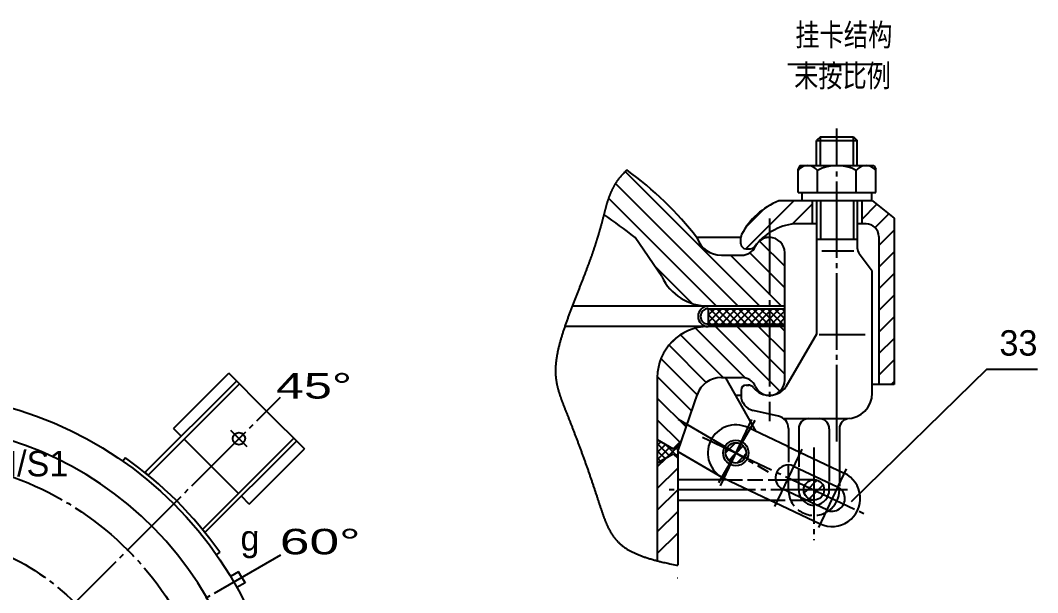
# Model space of a CAD drawing. Extents: x -530 to 587, y -220 to 621.
# Drawn here: x 163.4 to 363, y -4.1 to 108.2 of the extents above; entities that cross this region are included whole.
import ezdxf

# ---------------------------------------------------------------- set-up
doc = ezdxf.new("R2010")
doc.units = 0
doc.linetypes.add('DASHDOT', pattern=[18, 15, -1, 1, -1])
doc.linetypes.add('DASHED', pattern=[4, 3, -1])
doc.layers.get('0').update_dxf_attribs({"linetype": 'CONTINUOUS'})
for name, color, linetype in [('1', 7, 'CONTINUOUS'), ('2', 94, 'DASHDOT'), ('3', 2, 'DASHED'), ('5', 214, 'CONTINUOUS')]:
    doc.layers.add(name, color=color, linetype=linetype)
doc.styles.add('STYLE1', font='cadt_en.shx', dxfattribs={"width": 0.799282, "bigfont": 'cadt_hz.shx'})
doc.styles.add('STYLE18', font='cadt_en.shx', dxfattribs={"width": 1.565508, "bigfont": 'cadt_hz.shx'})
doc.styles.add('STYLE38', font='cadt_en.shx', dxfattribs={"width": 1.474113, "bigfont": 'cadt_hz.shx'})

# ---------------------------------------------------------------- blocks, each defined once
blk = doc.blocks.new('*U217')
for p, q in [((281.45, 77.91), (281.38, 77.84)), ((281.51, 77.98), (281.45, 77.91)), ((281.58, 78.05), (281.51, 77.98)), ((281.66, 78.13), (281.58, 78.05)), ((281.73, 78.2), (281.66, 78.13)), ((281.81, 78.28), (281.73, 78.2)), ((281.9, 78.36), (281.81, 78.28)), ((281.98, 78.44), (281.9, 78.36)), ((282.07, 78.52), (281.98, 78.44)), ((282.15, 78.6), (282.07, 78.52)), ((282.23, 78.67), (282.15, 78.6)), ((282.3, 78.74), (282.23, 78.67)), ((282.37, 78.8), (282.3, 78.74)), ((282.43, 78.85), (282.37, 78.8, 1)), ((279.96, 75.89), (279.91, 75.81)), ((280, 75.97), (279.96, 75.89)), ((280.05, 76.04), (280, 75.97)), ((280.09, 76.12), (280.05, 76.04)), ((280.14, 76.2), (280.09, 76.12)), ((280.19, 76.27), (280.14, 76.2)), ((280.24, 76.35), (280.19, 76.27)), ((280.29, 76.42), (280.24, 76.35)), ((280.34, 76.5), (280.29, 76.42)), ((280.39, 76.58), (280.34, 76.5)), ((280.44, 76.65), (280.39, 76.58)), ((280.49, 76.73), (280.44, 76.65)), ((280.54, 76.8), (280.49, 76.73)), ((280.6, 76.87), (280.54, 76.8)), ((280.65, 76.95), (280.6, 76.87)), ((280.71, 77.02), (280.65, 76.95)), ((280.76, 77.1), (280.71, 77.02)), ((280.82, 77.17), (280.76, 77.1)), ((280.88, 77.25), (280.82, 77.17)), ((280.94, 77.32), (280.88, 77.25)), ((281, 77.4), (280.94, 77.32)), ((281.07, 77.47), (281, 77.4)), ((281.13, 77.55), (281.07, 77.47)), ((281.19, 77.62), (281.13, 77.55)), ((281.25, 77.69), (281.19, 77.62)), ((281.32, 77.77), (281.25, 77.69)), ((281.38, 77.84), (281.32, 77.77)), ((279, 73.88), (278.97, 73.8)), ((279.04, 73.97), (279, 73.88)), ((279.07, 74.05), (279.04, 73.97)), ((279.1, 74.13), (279.07, 74.05)), ((279.14, 74.21), (279.1, 74.13)), ((279.17, 74.29), (279.14, 74.21)), ((279.2, 74.38), (279.17, 74.29)), ((279.24, 74.46), (279.2, 74.38)), ((279.28, 74.54), (279.24, 74.46)), ((279.31, 74.62), (279.28, 74.54)), ((279.35, 74.7), (279.31, 74.62)), ((279.38, 74.78), (279.35, 74.7)), ((279.42, 74.86), (279.38, 74.78)), ((279.46, 74.94), (279.42, 74.86)), ((279.5, 75.02), (279.46, 74.94)), ((279.54, 75.1), (279.5, 75.02)), ((279.58, 75.18), (279.54, 75.1)), ((279.62, 75.26), (279.58, 75.18)), ((279.66, 75.34), (279.62, 75.26)), ((279.7, 75.42), (279.66, 75.34)), ((279.74, 75.5), (279.7, 75.42)), ((279.78, 75.58), (279.74, 75.5)), ((279.82, 75.65), (279.78, 75.58)), ((279.87, 75.73), (279.82, 75.65)), ((279.91, 75.81), (279.87, 75.73)), ((278.36, 71.94), (278.34, 71.85)), ((278.38, 72.02), (278.36, 71.94)), ((278.41, 72.11), (278.38, 72.02)), ((278.43, 72.2), (278.41, 72.11)), ((278.46, 72.28), (278.43, 72.2)), ((278.49, 72.37), (278.46, 72.28)), ((278.51, 72.45), (278.49, 72.37)), ((278.54, 72.54), (278.51, 72.45)), ((278.56, 72.62), (278.54, 72.54)), ((278.59, 72.71), (278.56, 72.62)), ((278.62, 72.79), (278.59, 72.71)), ((278.65, 72.88), (278.62, 72.79)), ((278.67, 72.96), (278.65, 72.88)), ((278.7, 73.05), (278.67, 72.96)), ((278.73, 73.13), (278.7, 73.05)), ((278.76, 73.21), (278.73, 73.13)), ((278.79, 73.3), (278.76, 73.21)), ((278.82, 73.38), (278.79, 73.3)), ((278.85, 73.47), (278.82, 73.38)), ((278.88, 73.55), (278.85, 73.47)), ((278.91, 73.63), (278.88, 73.55)), ((278.94, 73.72), (278.91, 73.63)), ((278.97, 73.8), (278.94, 73.72)), ((277.82, 69.92), (277.8, 69.84)), ((277.85, 70.01), (277.82, 69.92)), ((277.87, 70.1), (277.85, 70.01)), ((277.89, 70.19), (277.87, 70.1)), ((277.92, 70.28), (277.89, 70.19)), ((277.94, 70.37), (277.92, 70.28)), ((277.96, 70.46), (277.94, 70.37)), ((277.98, 70.54), (277.96, 70.46)), ((278.01, 70.63), (277.98, 70.54)), ((278.03, 70.72), (278.01, 70.63)), ((278.05, 70.81), (278.03, 70.72)), ((278.08, 70.9), (278.05, 70.81)), ((278.1, 70.98), (278.08, 70.9)), ((278.12, 71.07), (278.1, 70.98)), ((278.15, 71.16), (278.12, 71.07)), ((278.17, 71.25), (278.15, 71.16)), ((278.19, 71.33), (278.17, 71.25)), ((278.22, 71.42), (278.19, 71.33)), ((278.24, 71.51), (278.22, 71.42)), ((278.26, 71.59), (278.24, 71.51)), ((278.29, 71.68), (278.26, 71.59)), ((278.31, 71.77), (278.29, 71.68)), ((278.34, 71.85), (278.31, 71.77)), ((277.29, 67.92), (277.27, 67.83)), ((277.32, 68.02), (277.29, 67.92)), ((277.35, 68.11), (277.32, 68.02)), ((277.37, 68.2), (277.35, 68.11)), ((277.4, 68.29), (277.37, 68.2)), ((277.42, 68.39), (277.4, 68.29)), ((277.45, 68.48), (277.42, 68.39)), ((277.47, 68.57), (277.45, 68.48)), ((277.49, 68.66), (277.47, 68.57)), ((277.52, 68.75), (277.49, 68.66)), ((277.54, 68.84), (277.52, 68.75)), ((277.57, 68.93), (277.54, 68.84)), ((277.59, 69.03), (277.57, 68.93)), ((277.62, 69.12), (277.59, 69.03)), ((277.64, 69.21), (277.62, 69.12)), ((277.66, 69.3), (277.64, 69.21)), ((277.69, 69.39), (277.66, 69.3)), ((277.71, 69.48), (277.69, 69.39)), ((277.73, 69.57), (277.71, 69.48)), ((277.76, 69.66), (277.73, 69.57)), ((277.78, 69.75), (277.76, 69.66)), ((277.8, 69.84), (277.78, 69.75)), ((276.71, 65.89), (276.68, 65.79)), ((276.74, 65.99), (276.71, 65.89)), ((276.77, 66.09), (276.74, 65.99)), ((276.8, 66.19), (276.77, 66.09)), ((276.83, 66.29), (276.8, 66.19)), ((276.86, 66.39), (276.83, 66.29)), ((276.89, 66.49), (276.86, 66.39)), ((276.91, 66.59), (276.89, 66.49)), ((276.94, 66.69), (276.91, 66.59)), ((276.97, 66.78), (276.94, 66.69)), ((277, 66.88), (276.97, 66.78)), ((277.03, 66.98), (277, 66.88)), ((277.05, 67.07), (277.03, 66.98)), ((277.08, 67.17), (277.05, 67.07)), ((277.11, 67.26), (277.08, 67.17)), ((277.14, 67.36), (277.11, 67.26)), ((277.16, 67.45), (277.14, 67.36)), ((277.19, 67.55), (277.16, 67.45)), ((277.22, 67.64), (277.19, 67.55)), ((277.24, 67.74), (277.22, 67.64)), ((277.27, 67.83), (277.24, 67.74)), ((276.08, 63.89), (276.04, 63.78)), ((276.12, 64), (276.08, 63.89)), ((276.15, 64.11), (276.12, 64)), ((276.19, 64.22), (276.15, 64.11)), ((276.22, 64.33), (276.19, 64.22)), ((276.26, 64.44), (276.22, 64.33)), ((276.29, 64.55), (276.26, 64.44)), ((276.32, 64.65), (276.29, 64.55)), ((276.36, 64.76), (276.32, 64.65)), ((276.39, 64.87), (276.36, 64.76)), ((276.42, 64.97), (276.39, 64.87)), ((276.46, 65.07), (276.42, 64.97)), ((276.49, 65.18), (276.46, 65.07)), ((276.52, 65.28), (276.49, 65.18)), ((276.55, 65.39), (276.52, 65.28)), ((276.58, 65.49), (276.55, 65.39)), ((276.62, 65.59), (276.58, 65.49)), ((276.65, 65.69), (276.62, 65.59)), ((276.68, 65.79), (276.65, 65.69)), ((275.41, 61.92), (275.36, 61.79)), ((275.45, 62.04), (275.41, 61.92)), ((275.49, 62.16), (275.45, 62.04)), ((275.53, 62.28), (275.49, 62.16)), ((275.58, 62.4), (275.53, 62.28)), ((275.62, 62.52), (275.58, 62.4)), ((275.66, 62.64), (275.62, 62.52)), ((275.7, 62.76), (275.66, 62.64)), ((275.74, 62.87), (275.7, 62.76)), ((275.78, 62.99), (275.74, 62.87)), ((275.82, 63.1), (275.78, 62.99)), ((275.86, 63.22), (275.82, 63.1)), ((275.89, 63.33), (275.86, 63.22)), ((275.93, 63.45), (275.89, 63.33)), ((275.97, 63.56), (275.93, 63.45)), ((276.01, 63.67), (275.97, 63.56)), ((276.04, 63.78), (276.01, 63.67)), ((274.7, 59.98), (274.65, 59.85)), ((274.75, 60.12), (274.7, 59.98)), ((274.8, 60.25), (274.75, 60.12)), ((274.85, 60.38), (274.8, 60.25)), ((274.9, 60.52), (274.85, 60.38)), ((274.95, 60.65), (274.9, 60.52)), ((275, 60.78), (274.95, 60.65)), ((275.05, 60.91), (275, 60.78)), ((275.09, 61.04), (275.05, 60.91)), ((275.14, 61.16), (275.09, 61.04)), ((275.18, 61.29), (275.14, 61.16)), ((275.23, 61.42), (275.18, 61.29)), ((275.27, 61.54), (275.23, 61.42)), ((275.32, 61.67), (275.27, 61.54)), ((275.36, 61.79), (275.32, 61.67)), ((273.96, 58.01), (273.9, 57.87)), ((274.01, 58.16), (273.96, 58.01)), ((274.07, 58.3), (274.01, 58.16)), ((274.12, 58.45), (274.07, 58.3)), ((274.18, 58.59), (274.12, 58.45)), ((274.23, 58.73), (274.18, 58.59)), ((274.29, 58.88), (274.23, 58.73)), ((274.34, 59.02), (274.29, 58.88)), ((274.39, 59.16), (274.34, 59.02)), ((274.45, 59.3), (274.39, 59.16)), ((274.5, 59.44), (274.45, 59.3)), ((274.55, 59.57), (274.5, 59.44)), ((274.6, 59.71), (274.55, 59.57)), ((274.65, 59.85), (274.6, 59.71)), ((273.19, 56.04), (273.13, 55.88)), ((273.25, 56.2), (273.19, 56.04)), ((273.31, 56.35), (273.25, 56.2)), ((273.37, 56.51), (273.31, 56.35)), ((273.43, 56.66), (273.37, 56.51)), ((273.49, 56.82), (273.43, 56.66)), ((273.55, 56.97), (273.49, 56.82)), ((273.61, 57.12), (273.55, 56.97)), ((273.67, 57.27), (273.61, 57.12)), ((273.73, 57.42), (273.67, 57.27)), ((273.79, 57.57), (273.73, 57.42)), ((273.84, 57.72), (273.79, 57.57)), ((273.9, 57.87), (273.84, 57.72)), ((272.37, 53.95), (272.31, 53.79)), ((272.43, 54.11), (272.37, 53.95)), ((272.5, 54.28), (272.43, 54.11)), ((272.56, 54.44), (272.5, 54.28)), ((272.63, 54.6), (272.56, 54.44)), ((272.69, 54.77), (272.63, 54.6)), ((272.75, 54.93), (272.69, 54.77)), ((272.82, 55.09), (272.75, 54.93)), ((272.88, 55.25), (272.82, 55.09)), ((272.94, 55.41), (272.88, 55.25)), ((273.01, 55.57), (272.94, 55.41)), ((273.07, 55.73), (273.01, 55.57)), ((273.13, 55.88), (273.07, 55.73)), ((271.6, 51.95), (271.53, 51.78)), ((271.66, 52.12), (271.6, 51.95)), ((271.72, 52.29), (271.66, 52.12)), ((271.79, 52.45), (271.72, 52.29)), ((271.85, 52.62), (271.79, 52.45)), ((271.92, 52.79), (271.85, 52.62)), ((271.98, 52.96), (271.92, 52.79)), ((272.05, 53.12), (271.98, 52.96)), ((272.11, 53.29), (272.05, 53.12)), ((272.18, 53.45), (272.11, 53.29)), ((272.24, 53.62), (272.18, 53.45)), ((272.31, 53.79), (272.24, 53.62)), ((270.84, 49.92), (270.78, 49.75)), ((270.9, 50.09), (270.84, 49.92)), ((270.96, 50.26), (270.9, 50.09)), ((271.02, 50.43), (270.96, 50.26)), ((271.09, 50.6), (271.02, 50.43)), ((271.15, 50.77), (271.09, 50.6)), ((271.21, 50.94), (271.15, 50.77)), ((271.28, 51.11), (271.21, 50.94)), ((271.34, 51.28), (271.28, 51.11)), ((271.4, 51.44), (271.34, 51.28)), ((271.47, 51.61), (271.4, 51.44)), ((271.53, 51.78), (271.47, 51.61)), ((270.19, 48.08), (270.13, 47.91)), ((270.24, 48.24), (270.19, 48.08)), ((270.3, 48.41), (270.24, 48.24)), ((270.36, 48.58), (270.3, 48.41)), ((270.42, 48.74), (270.36, 48.58)), ((270.48, 48.91), (270.42, 48.74)), ((270.54, 49.08), (270.48, 48.91)), ((270.6, 49.25), (270.54, 49.08)), ((270.66, 49.42), (270.6, 49.25)), ((270.72, 49.59), (270.66, 49.42)), ((270.78, 49.75), (270.72, 49.59)), ((269.51, 45.95), (269.46, 45.79)), ((269.56, 46.11), (269.51, 45.95)), ((269.61, 46.27), (269.56, 46.11)), ((269.66, 46.43), (269.61, 46.27)), ((269.71, 46.6), (269.66, 46.43)), ((269.76, 46.76), (269.71, 46.6)), ((269.81, 46.92), (269.76, 46.76)), ((269.86, 47.08), (269.81, 46.92)), ((269.91, 47.25), (269.86, 47.08)), ((269.97, 47.41), (269.91, 47.25)), ((270.02, 47.58), (269.97, 47.41)), ((270.08, 47.74), (270.02, 47.58)), ((270.13, 47.91), (270.08, 47.74)), ((268.97, 43.94), (268.93, 43.79)), ((269, 44.09), (268.97, 43.94)), ((269.04, 44.24), (269, 44.09)), ((269.08, 44.39), (269.04, 44.24)), ((269.12, 44.54), (269.08, 44.39)), ((269.16, 44.7), (269.12, 44.54)), ((269.2, 44.85), (269.16, 44.7)), ((269.24, 45.01), (269.2, 44.85)), ((269.28, 45.16), (269.24, 45.01)), ((269.33, 45.32), (269.28, 45.16)), ((269.37, 45.48), (269.33, 45.32)), ((269.42, 45.63), (269.37, 45.48)), ((269.46, 45.79), (269.42, 45.63)), ((268.58, 41.95), (268.56, 41.81)), ((268.6, 42.09), (268.58, 41.95)), ((268.62, 42.22), (268.6, 42.09)), ((268.65, 42.36), (268.62, 42.22)), ((268.67, 42.5), (268.65, 42.36)), ((268.69, 42.64), (268.67, 42.5)), ((268.72, 42.78), (268.69, 42.64)), ((268.75, 42.92), (268.72, 42.78)), ((268.78, 43.07), (268.75, 42.92)), ((268.81, 43.21), (268.78, 43.07)), ((268.84, 43.35), (268.81, 43.21)), ((268.87, 43.5), (268.84, 43.35)), ((268.9, 43.65), (268.87, 43.5)), ((268.93, 43.79), (268.9, 43.65)), ((268.4, 40.13), (268.39, 40)), ((268.39, 40), (268.39, 39.88)), ((268.41, 40.38), (268.4, 40.25)), ((268.4, 40.25), (268.4, 40.13)), ((268.42, 40.5), (268.41, 40.38)), ((268.43, 40.63), (268.42, 40.5)), ((268.44, 40.76), (268.43, 40.63)), ((268.45, 40.89), (268.44, 40.76)), ((268.46, 41.02), (268.45, 40.89)), ((268.48, 41.15), (268.46, 41.02)), ((268.49, 41.28), (268.48, 41.15)), ((268.51, 41.41), (268.49, 41.28)), ((268.52, 41.55), (268.51, 41.41)), ((268.54, 41.68), (268.52, 41.55)), ((268.56, 41.81), (268.54, 41.68)), ((268.39, 39.76), (268.38, 39.64)), ((268.38, 39.64), (268.38, 39.51)), ((268.38, 39.51), (268.38, 39.39)), ((268.38, 39.39), (268.38, 39.27)), ((268.38, 39.27), (268.39, 39.15)), ((268.39, 39.88), (268.39, 39.76)), ((268.39, 39.15), (268.39, 39.04)), ((268.39, 39.04), (268.39, 38.92)), ((268.39, 38.92), (268.4, 38.8)), ((268.4, 38.8), (268.41, 38.68)), ((268.41, 38.68), (268.41, 38.57)), ((268.41, 38.57), (268.42, 38.45)), ((268.42, 38.45), (268.43, 38.34)), ((268.43, 38.34), (268.44, 38.22)), ((268.44, 38.22), (268.45, 38.11)), ((268.45, 38.11), (268.46, 38)), ((268.46, 38), (268.48, 37.88)), ((268.48, 37.88), (268.49, 37.77)), ((268.49, 37.77), (268.51, 37.66)), ((268.51, 37.66), (268.52, 37.55)), ((268.52, 37.55), (268.54, 37.44)), ((268.54, 37.44), (268.56, 37.32)), ((268.56, 37.32), (268.57, 37.21)), ((268.57, 37.21), (268.59, 37.1)), ((268.59, 37.1), (268.61, 36.99)), ((268.61, 36.99), (268.64, 36.88)), ((268.64, 36.88), (268.66, 36.77)), ((268.66, 36.77), (268.68, 36.66)), ((268.68, 36.66), (268.7, 36.56)), ((268.7, 36.56), (268.73, 36.45)), ((268.73, 36.45), (268.75, 36.34)), ((268.75, 36.34), (268.78, 36.23)), ((268.78, 36.23), (268.81, 36.12)), ((268.81, 36.12), (268.83, 36.01)), ((268.83, 36.01), (268.86, 35.9)), ((268.86, 35.9), (268.89, 35.79)), ((268.89, 35.79), (268.92, 35.68)), ((268.92, 35.68), (268.95, 35.58)), ((268.95, 35.58), (268.98, 35.47)), ((268.98, 35.47), (269.01, 35.36)), ((269.01, 35.36), (269.05, 35.25)), ((269.05, 35.25), (269.08, 35.14)), ((269.08, 35.14), (269.11, 35.03)), ((269.11, 35.03), (269.15, 34.92)), ((269.15, 34.92), (269.18, 34.81)), ((269.18, 34.81), (269.22, 34.7)), ((269.22, 34.7), (269.26, 34.59)), ((269.26, 34.59), (269.29, 34.48)), ((269.29, 34.48), (269.33, 34.37)), ((269.33, 34.37), (269.37, 34.26)), ((269.37, 34.26), (269.41, 34.14)), ((269.41, 34.14), (269.45, 34.03)), ((269.45, 34.03), (269.49, 33.92)), ((269.49, 33.92), (269.53, 33.81)), ((269.53, 33.81), (269.57, 33.69)), ((269.57, 33.69), (269.61, 33.58)), ((269.61, 33.58), (269.65, 33.47)), ((269.65, 33.47), (269.7, 33.35)), ((269.7, 33.35), (269.74, 33.23)), ((269.74, 33.23), (269.78, 33.12)), ((269.78, 33.12), (269.83, 33)), ((269.83, 33), (269.87, 32.89)), ((269.87, 32.89), (269.92, 32.77)), ((269.92, 32.77), (269.96, 32.65)), ((269.96, 32.65), (270.01, 32.53)), ((270.01, 32.53), (270.06, 32.41)), ((270.06, 32.41), (270.1, 32.29)), ((270.1, 32.29), (270.15, 32.17)), ((270.15, 32.17), (270.2, 32.05)), ((270.2, 32.05), (270.25, 31.92)), ((270.25, 31.92), (270.3, 31.8)), ((270.3, 31.8), (270.35, 31.68)), ((270.35, 31.68), (270.4, 31.55)), ((270.4, 31.55), (270.45, 31.43)), ((270.45, 31.43), (270.5, 31.3)), ((270.5, 31.3), (270.55, 31.17)), ((270.55, 31.17), (270.6, 31.04)), ((270.6, 31.04), (270.65, 30.91)), ((270.65, 30.91), (270.7, 30.78)), ((270.7, 30.78), (270.75, 30.65)), ((270.75, 30.65), (270.81, 30.52)), ((270.81, 30.52), (270.86, 30.39)), ((270.86, 30.39), (270.91, 30.25)), ((270.91, 30.25), (270.97, 30.12)), ((270.97, 30.12), (271.02, 29.98)), ((271.02, 29.98), (271.07, 29.84)), ((271.07, 29.84), (271.13, 29.71)), ((271.13, 29.71), (271.18, 29.57)), ((271.18, 29.57), (271.24, 29.43)), ((271.24, 29.43), (271.29, 29.29)), ((271.29, 29.29), (271.35, 29.14)), ((271.35, 29.14), (271.4, 29)), ((271.4, 29), (271.46, 28.86)), ((271.46, 28.86), (271.52, 28.71)), ((271.52, 28.71), (271.57, 28.57)), ((271.57, 28.57), (271.63, 28.42)), ((271.63, 28.42), (271.69, 28.27)), ((271.69, 28.27), (271.74, 28.12)), ((271.74, 28.12), (271.8, 27.97)), ((271.8, 27.97), (271.86, 27.82)), ((271.86, 27.82), (271.91, 27.67)), ((271.91, 27.67), (271.97, 27.52)), ((271.97, 27.52), (272.03, 27.37)), ((272.03, 27.37), (272.09, 27.22)), ((272.09, 27.22), (272.15, 27.06)), ((272.15, 27.06), (272.21, 26.91)), ((272.21, 26.91), (272.26, 26.76)), ((272.26, 26.76), (272.32, 26.6)), ((272.32, 26.6), (272.38, 26.44)), ((272.38, 26.44), (272.44, 26.29)), ((272.44, 26.29), (272.5, 26.13)), ((272.5, 26.13), (272.56, 25.97)), ((272.56, 25.97), (272.62, 25.82)), ((272.62, 25.82), (272.68, 25.66)), ((272.68, 25.66), (272.74, 25.5)), ((272.74, 25.5), (272.8, 25.34)), ((272.8, 25.34), (272.86, 25.18)), ((272.86, 25.18), (272.92, 25.02)), ((272.92, 25.02), (272.98, 24.86)), ((272.98, 24.86), (273.04, 24.69)), ((273.04, 24.69), (273.1, 24.53)), ((273.1, 24.53), (273.16, 24.37)), ((273.16, 24.37), (273.22, 24.21)), ((273.22, 24.21), (273.28, 24.05)), ((273.28, 24.05), (273.34, 23.88)), ((273.34, 23.88), (273.4, 23.72)), ((273.4, 23.72), (273.46, 23.56)), ((273.46, 23.56), (273.52, 23.39)), ((273.52, 23.39), (273.58, 23.23)), ((273.58, 23.23), (273.64, 23.06)), ((273.64, 23.06), (273.7, 22.9)), ((273.7, 22.9), (273.76, 22.73)), ((273.76, 22.73), (273.82, 22.57)), ((273.82, 22.57), (273.88, 22.4)), ((273.88, 22.4), (273.94, 22.24)), ((273.94, 22.24), (274, 22.07)), ((274, 22.07), (274.06, 21.91)), ((274.06, 21.91), (274.12, 21.74)), ((274.12, 21.74), (274.18, 21.58)), ((274.18, 21.58), (274.24, 21.41)), ((274.24, 21.41), (274.3, 21.25)), ((274.3, 21.25), (274.36, 21.08)), ((274.36, 21.08), (274.41, 20.92)), ((274.41, 20.92), (274.47, 20.75)), ((274.47, 20.75), (274.53, 20.59)), ((274.53, 20.59), (274.59, 20.42)), ((274.59, 20.42), (274.65, 20.26)), ((274.65, 20.26), (274.71, 20.09)), ((274.71, 20.09), (274.77, 19.93)), ((274.77, 19.93), (274.82, 19.76)), ((274.82, 19.76), (274.88, 19.6)), ((274.88, 19.6), (274.94, 19.43)), ((274.94, 19.43), (274.99, 19.27)), ((274.99, 19.27), (275.05, 19.11)), ((275.05, 19.11), (275.11, 18.94)), ((275.11, 18.94), (275.16, 18.78)), ((275.16, 18.78), (275.22, 18.62)), ((275.22, 18.62), (275.27, 18.46)), ((275.27, 18.46), (275.33, 18.3)), ((275.33, 18.3), (275.38, 18.13)), ((275.38, 18.13), (275.44, 17.97)), ((275.44, 17.97), (275.49, 17.81)), ((275.49, 17.81), (275.55, 17.65)), ((275.55, 17.65), (275.6, 17.49)), ((275.6, 17.49), (275.65, 17.34)), ((275.65, 17.34), (275.71, 17.18)), ((275.71, 17.18), (275.76, 17.02)), ((275.76, 17.02), (275.81, 16.86)), ((275.81, 16.86), (275.86, 16.7)), ((275.86, 16.7), (275.92, 16.55)), ((275.92, 16.55), (275.97, 16.39)), ((275.97, 16.39), (276.02, 16.24)), ((276.02, 16.24), (276.07, 16.08)), ((276.07, 16.08), (276.12, 15.93)), ((276.12, 15.93), (276.17, 15.77)), ((276.17, 15.77), (276.22, 15.62)), ((276.22, 15.62), (276.27, 15.47)), ((276.27, 15.47), (276.32, 15.32)), ((276.32, 15.32), (276.37, 15.16)), ((276.37, 15.16), (276.42, 15.01)), ((276.42, 15.01), (276.47, 14.86)), ((276.47, 14.86), (276.52, 14.72)), ((276.52, 14.72), (276.57, 14.57)), ((276.57, 14.57), (276.62, 14.42)), ((276.62, 14.42), (276.66, 14.27)), ((276.66, 14.27), (276.71, 14.13)), ((276.71, 14.13), (276.76, 13.98)), ((276.76, 13.98), (276.81, 13.84)), ((276.81, 13.84), (276.85, 13.69)), ((276.85, 13.69), (276.9, 13.55)), ((276.9, 13.55), (276.95, 13.41)), ((276.95, 13.41), (276.99, 13.26)), ((276.99, 13.26), (277.04, 13.12)), ((277.04, 13.12), (277.09, 12.98)), ((277.09, 12.98), (277.13, 12.84)), ((277.13, 12.84), (277.18, 12.71)), ((277.18, 12.71), (277.22, 12.57)), ((277.22, 12.57), (277.27, 12.43)), ((277.27, 12.43), (277.32, 12.3)), ((277.32, 12.3), (277.36, 12.16)), ((277.36, 12.16), (277.41, 12.03)), ((277.41, 12.03), (277.45, 11.9)), ((277.45, 11.9), (277.5, 11.76)), ((277.5, 11.76), (277.54, 11.63)), ((277.54, 11.63), (277.59, 11.5)), ((277.59, 11.5), (277.63, 11.37)), ((277.63, 11.37), (277.68, 11.24)), ((277.68, 11.24), (277.72, 11.12)), ((277.72, 11.12), (277.77, 10.99)), ((277.77, 10.99), (277.81, 10.86)), ((277.81, 10.86), (277.86, 10.74)), ((277.86, 10.74), (277.9, 10.61)), ((277.9, 10.61), (277.95, 10.49)), ((277.95, 10.49), (278, 10.37)), ((278, 10.37), (278.04, 10.25)), ((278.04, 10.25), (278.09, 10.13)), ((278.09, 10.13), (278.14, 10.01)), ((278.14, 10.01), (278.19, 9.89)), ((278.19, 9.89), (278.23, 9.77)), ((278.23, 9.77), (278.28, 9.65)), ((278.28, 9.65), (278.33, 9.53)), ((278.33, 9.53), (278.38, 9.42)), ((278.38, 9.42), (278.43, 9.3)), ((278.43, 9.3), (278.48, 9.19)), ((278.48, 9.19), (278.53, 9.08)), ((278.53, 9.08), (278.59, 8.96)), ((278.59, 8.96), (278.64, 8.85)), ((278.64, 8.85), (278.69, 8.74)), ((278.69, 8.74), (278.75, 8.63)), ((278.75, 8.63), (278.8, 8.52)), ((278.8, 8.52), (278.86, 8.41)), ((278.86, 8.41), (278.91, 8.3)), ((278.91, 8.3), (278.97, 8.2)), ((278.97, 8.2), (279.03, 8.09)), ((279.03, 8.09), (279.09, 7.98)), ((279.09, 7.98), (279.14, 7.88)), ((279.14, 7.88), (279.21, 7.78)), ((279.21, 7.78), (279.27, 7.67)), ((279.27, 7.67), (279.33, 7.57)), ((279.33, 7.57), (279.39, 7.47)), ((279.39, 7.47), (279.46, 7.37)), ((279.46, 7.37), (279.52, 7.27)), ((279.52, 7.27), (279.59, 7.17)), ((279.59, 7.17), (279.66, 7.07)), ((279.66, 7.07), (279.73, 6.97)), ((279.73, 6.97), (279.8, 6.88)), ((279.8, 6.88), (279.87, 6.78)), ((279.87, 6.78), (279.94, 6.68)), ((279.94, 6.68), (280.02, 6.59)), ((280.02, 6.59), (280.09, 6.5)), ((280.09, 6.5), (280.17, 6.4)), ((280.17, 6.4), (280.25, 6.31)), ((280.25, 6.31), (280.33, 6.22)), ((280.33, 6.22), (280.41, 6.13)), ((280.41, 6.13), (280.49, 6.04)), ((280.49, 6.04), (280.58, 5.95)), ((280.58, 5.95), (280.66, 5.86)), ((280.66, 5.86), (280.75, 5.77)), ((280.75, 5.77), (280.84, 5.69)), ((280.84, 5.69), (280.93, 5.6)), ((280.93, 5.6), (281.03, 5.51)), ((281.03, 5.51), (281.12, 5.43)), ((281.12, 5.43), (281.22, 5.35)), ((281.22, 5.35), (281.32, 5.26)), ((281.32, 5.26), (281.42, 5.18)), ((281.42, 5.18), (281.52, 5.1)), ((281.52, 5.1), (281.63, 5.02)), ((281.63, 5.02), (281.73, 4.94)), ((281.73, 4.94), (281.84, 4.86)), ((281.84, 4.86), (281.95, 4.78)), ((281.95, 4.78), (282.07, 4.7)), ((282.07, 4.7), (282.18, 4.63)), ((282.18, 4.63), (282.3, 4.55)), ((282.3, 4.55), (282.42, 4.47)), ((282.42, 4.47), (282.54, 4.4)), ((282.54, 4.4), (282.67, 4.33)), ((282.67, 4.33), (282.79, 4.25)), ((282.79, 4.25), (282.92, 4.18)), ((282.92, 4.18), (283.05, 4.11)), ((283.05, 4.11), (283.18, 4.04)), ((283.18, 4.04), (283.32, 3.97)), ((283.32, 3.97), (283.45, 3.9)), ((283.45, 3.9), (283.59, 3.83)), ((283.59, 3.83), (283.73, 3.76)), ((283.73, 3.76), (283.87, 3.7)), ((283.87, 3.7), (284.02, 3.63)), ((284.02, 3.63), (284.17, 3.57)), ((284.17, 3.57), (284.31, 3.5)), ((284.31, 3.5), (284.46, 3.44)), ((284.46, 3.44), (284.62, 3.37)), ((284.62, 3.37), (284.77, 3.31)), ((284.77, 3.31), (284.93, 3.25)), ((284.93, 3.25), (285.08, 3.19)), ((285.08, 3.19), (285.24, 3.13)), ((285.24, 3.13), (285.4, 3.07)), ((285.4, 3.07), (285.56, 3.01)), ((285.56, 3.01), (285.72, 2.95)), ((285.72, 2.95), (285.88, 2.89)), ((285.88, 2.89), (286.05, 2.84)), ((286.05, 2.84), (286.21, 2.78)), ((286.21, 2.78), (286.38, 2.73)), ((286.38, 2.73), (286.55, 2.67)), ((286.55, 2.67), (286.73, 2.62)), ((286.73, 2.62), (286.91, 2.56)), ((286.91, 2.56), (287.09, 2.51)), ((287.09, 2.51), (287.27, 2.45)), ((287.27, 2.45), (287.46, 2.4)), ((287.46, 2.4), (287.64, 2.35)), ((287.64, 2.35), (287.82, 2.3)), ((287.82, 2.3), (288, 2.25)), ((288, 2.25), (288.17, 2.2)), ((288.17, 2.2), (288.33, 2.16)), ((288.33, 2.16), (288.49, 2.12)), ((288.49, 2.12), (288.64, 2.07)), ((288.64, 2.07), (288.79, 2.03)), ((288.79, 2.03), (288.96, 1.99)), ((288.96, 1.99), (289.13, 1.95)), ((289.13, 1.95), (289.34, 1.9)), ((289.34, 1.9), (289.56, 1.85)), ((289.56, 1.85), (289.83, 1.8)), ((289.83, 1.8), (290.13, 1.73)), ((290.13, 1.73), (290.46, 1.66)), ((290.46, 1.66), (290.81, 1.59)), ((290.81, 1.59), (291.16, 1.52)), ((291.16, 1.52), (291.5, 1.45)), ((291.5, 1.45), (291.83, 1.39)), ((291.83, 1.39), (292.12, 1.33)), ((292.12, 1.33), (292.37, 1.28))]:
    blk.add_line(p, q)
blk = doc.blocks.new('*U220')
for p, q in [((299.77, 48.13), (312.44, 35.46)), ((304.01, 48.13), (313.37, 38.77)), ((308.25, 48.13), (313.37, 43.01)), ((312.49, 48.13), (313.37, 47.25, 1)), ((292.91, 46.51), (301.28, 38.13)), ((295.85, 47.81), (305.6, 38.05)), ((290.67, 44.5), (297.99, 37.17)), ((289.08, 41.84), (296.2, 34.73)), ((288.37, 38.31), (295.11, 31.57)), ((288.37, 34.07), (294.02, 28.42)), ((288.37, 29.83), (292.79, 25.41))]:
    blk.add_line(p, q)
blk = doc.blocks.new('*U221')
for p, q in [((282.09, 78.54), (308.49, 52.13)), ((280.16, 76.22), (304.25, 52.13)), ((278.8, 73.34), (300.01, 52.13)), ((308.43, 64.92), (313.37, 59.98, 1)), ((302.74, 62.13), (312.74, 52.13)), ((306.52, 62.59), (313.37, 55.74)), ((287.85, 60.05), (295.27, 52.62))]:
    blk.add_line(p, q)

msp = doc.modelspace()

# ---------------------------------------------------------------- linework, layer by layer
for p, q in [((313.98537, 99.61796), (331.58608, 99.61796)), ((320.36298, 79.75512), (320.36298, 85.39493)), ((326.86298, 79.75512), (326.86298, 85.39493)), ((315.13813, 72.79443), (305.73733, 63.39363)), ((314.82397, 68.23763), (318.74492, 72.15858)), ((320.36298, 72.79443), (320.36298, 65.23317)), ((326.86298, 72.79443), (326.86298, 65.23317)), ((328.48105, 69.16679), (331.43864, 72.12439)), ((305.86317, 67.76211), (309.36182, 71.26077)), ((331.1089, 67.552), (333.78805, 70.23115)), ((331.83099, 64.03145), (334.83099, 67.03145)), ((331.83099, 59.78881), (334.83099, 62.78881)), ((331.83099, 55.54617), (334.83099, 58.54617)), ((331.83099, 51.30353), (334.83099, 54.30353)), ((298.36963, 50.36908), (299.63163, 51.63108)), ((298.36963, 48.95487), (301.04584, 51.63108)), ((300.24755, 48.63108), (298.36963, 50.50899)), ((301.66176, 48.63108), (298.66176, 51.63108)), ((299.46006, 48.63108), (302.46006, 51.63108)), ((303.07597, 48.63108), (300.07597, 51.63108, 6.28319)), ((300.87427, 48.63108), (303.87427, 51.63108)), ((304.49019, 48.63108), (301.49019, 51.63108)), ((302.28848, 48.63108), (305.28848, 51.63108)), ((305.9044, 48.63108), (302.9044, 51.63108)), ((303.7027, 48.63108), (306.7027, 51.63108)), ((307.31861, 48.63108), (304.31861, 51.63108)), ((305.11691, 48.63108), (308.11691, 51.63108)), ((308.73283, 48.63108), (305.73283, 51.63108)), ((306.53112, 48.63108), (309.53112, 51.63108)), ((310.14704, 48.63108), (307.14704, 51.63108)), ((307.94534, 48.63108), (310.36963, 51.05537)), ((310.36963, 49.8227), (308.56125, 51.63108)), ((310.36963, 51.23692), (309.97547, 51.63108)), ((310.36963, 49.64116), (312.35955, 51.63108)), ((310.36963, 51.05537), (310.94534, 51.63108)), ((312.97547, 48.63108), (310.36963, 51.23692)), ((310.77376, 48.63108), (313.36963, 51.22695)), ((313.36963, 49.65113), (311.38968, 51.63108)), ((313.36963, 51.06534), (312.80389, 51.63108)), ((331.83099, 47.06089), (334.83099, 50.06089)), ((298.83333, 48.63108), (298.36963, 49.09478)), ((309.35955, 48.63108), (310.36963, 49.64116)), ((311.56125, 48.63108), (310.36963, 49.8227)), ((312.18798, 48.63108), (313.36963, 49.81273)), ((331.83099, 42.81825), (334.83099, 45.81825)), ((331.83099, 38.57561), (334.83099, 41.57561)), ((353.01073, 39.75003), (326.39631, 13.75855)), ((288.36963, 24.81273), (289.08459, 25.5277)), ((290.79901, 22.72428), (288.36963, 25.15365)), ((288.36963, 23.39852), (289.98117, 25.01006)), ((288.36963, 21.98431), (290.87775, 24.49242)), ((292.36963, 22.56787), (289.85405, 25.08345)), ((290.1479, 22.34836), (292.86385, 25.06431)), ((292.45963, 23.89208), (291.86712, 24.4846)), ((292.82225, 24.94368), (292.57422, 25.1917)), ((301.77881, 23.37267), (302.38906, 23.98292)), ((302.38906, 23.98292), (302.4879, 24.08176)), ((302.4879, 24.08176), (303.73212, 25.32598)), ((303.82969, 23.30222), (305.22983, 24.70237)), ((289.90243, 22.20664), (288.36963, 23.73944)), ((288.36963, 20.57009), (290.1479, 22.34836)), ((289.00586, 21.689), (288.36963, 22.32523)), ((291.92922, 22.71546), (292.36963, 23.15588)), ((302.40242, 21.87496), (303.67145, 23.14399)), ((303.71048, 23.18301), (303.82603, 23.29857)), ((303.98612, 21.33734), (305.16416, 22.51537)), ((305.16416, 22.51537), (305.27031, 22.62153)), ((305.27031, 22.62153), (305.76745, 23.11867)), ((288.36963, 16.32745), (292.36963, 20.32745)), ((316.11298, 18.0718), (314.11298, 18.0718)), ((319.11298, 17.37232), (319.71857, 17.97791)), ((288.36963, 12.08481), (292.36963, 16.08481)), ((317.20687, 15.46621), (317.81246, 16.0718)), ((317.81246, 16.0718), (318.23596, 16.49529)), ((318.23596, 16.49529), (319.11298, 17.37232)), ((319.67658, 15.8146), (319.93378, 16.0718)), ((319.93378, 16.0718), (320.87674, 17.01476)), ((318.17003, 14.30804), (319.11298, 15.251)), ((319.11298, 15.251), (319.67658, 15.8146)), ((288.36963, 7.84217), (292.36963, 11.84217)), ((288.36963, 3.59953), (292.36963, 7.59953))]:
    msp.add_line(p, q)
at = {"layer": '1'}
for p, q in [((320.36298, 85.39493), (319.61298, 84.64493)), ((319.61298, 84.64493), (327.61298, 84.64493)), ((319.61298, 79.75512), (319.61298, 84.64493)), ((320.36298, 85.39493), (326.86298, 85.39493, 6.28319)), ((326.86298, 85.39493), (327.61298, 84.64493)), ((327.61298, 79.75512), (327.61298, 84.64493)), ((316.34174, 79.75512), (315.99174, 79.00512)), ((315.99174, 74.42179), (315.99174, 79.00512)), ((316.34174, 79.75512), (330.88423, 79.75512)), ((319.80236, 74.42179), (319.80236, 78.75512)), ((327.42361, 74.42179), (327.42361, 78.75512)), ((330.88423, 79.75512), (331.23423, 79.00512)), ((331.23423, 74.42179), (331.23423, 79.00512)), ((315.99174, 74.42179), (331.23423, 74.42179)), ((316.69942, 74.42179), (316.69942, 72.79443)), ((330.49343, 72.79443), (330.49343, 74.42179)), ((330.60715, 72.79443), (312.19942, 72.79443)), ((318.74492, 72.79443), (318.74492, 68.29443)), ((319.61298, 72.79443), (319.61298, 46.64651)), ((327.61298, 72.79443), (327.61298, 63.59813, 6.28319)), ((328.48105, 72.79443), (328.48105, 68.29443)), ((330.60715, 72.79443), (334.83099, 69.39072)), ((319.61298, 68.29443), (315.26541, 68.29443)), ((329.33099, 68.29443), (327.61298, 68.29443)), ((334.83099, 69.39072), (334.83099, 36.74822)), ((289.28824, 57.9444), (284.02431, 65.63685, 1)), ((304.76701, 65.63108), (296.10614, 65.63108, 6.28319)), ((304.76701, 64.39363), (304.76701, 65.6324)), ((310.36963, 65.63108), (309.15313, 65.63108, 6.28319)), ((327.61298, 65.23317), (319.61298, 65.23317)), ((331.83099, 65.79443), (331.83099, 36.74822)), ((300.93441, 62.13108), (304.91528, 62.13108, 6.28319)), ((305.76701, 63.39363), (306.65862, 63.39363)), ((313.36963, 37.63108), (313.36963, 62.63108, 6.28319)), ((326.9123, 62.91345), (320.68786, 62.91345, 6.28319)), ((330.549, 59.00042), (328.01021, 62.40184, 6.28319)), ((330.549, 35.0718), (330.549, 59.00042)), ((313.36963, 52.13108), (271.66445, 52.13108, 6.28319)), ((298.36963, 51.63108), (298.36963, 48.63108)), ((298.36963, 51.63108), (313.36963, 51.63108)), ((313.36963, 48.13108), (270.20652, 48.13108)), ((298.36963, 48.63108), (313.36963, 48.63108, 6.28319)), ((319.61298, 46.64651), (313.61803, 36.29699, 6.28319)), ((320.13459, 46.60078), (329.14809, 46.60078, 6.28319)), ((290.61796, 44.44865), (292.05207, 45.88275, 6.28319)), ((193.42333, 28.13461), (204.2654, 38.97668)), ((211.69002, 31.55206), (204.2654, 38.97668)), ((288.36963, 38.13108), (288.36963, 25.94048, 6.28319)), ((300.93441, 38.13108), (304.91528, 38.13108)), ((301.72937, 38.03889), (307.69822, 27.5574)), ((353.01073, 39.75003), (363.01073, 39.75003)), ((205.7977, 37.44438), (187.88433, 19.53101)), ((206.36339, 36.8787), (188.45002, 18.96532)), ((305.8133, 36.65213), (306.3133, 36.65213)), ((313.62088, 36.30097), (313.61803, 36.29699, 6.28319)), ((334.83099, 36.74822), (330.549, 36.74822)), ((292.36963, 23.63108), (296.3035, 35.03931)), ((304.8133, 34.63108), (303.67, 34.63108)), ((304.8133, 35.65213), (304.8133, 34.59388, 6.28319)), ((211.69002, 31.55206), (219.11465, 24.12744)), ((312.15271, 30.56197), (307.16563, 31.66463, 6.28319)), ((313.17634, 30.0718), (325.549, 30.0718)), ((193.42333, 28.13461), (194.95564, 26.60231)), ((313.82811, 24.66104), (306.12793, 28.29935)), ((314.11298, 28.12092), (314.11298, 24.52643)), ((316.11298, 28.0718), (316.11298, 23.58144)), ((322.11298, 28.0718), (322.11298, 20.74645, 6.28319)), ((324.11298, 28.0718), (324.11298, 19.80145)), ((195.52132, 26.03663), (200.84796, 20.70999)), ((217.01666, 26.22543), (199.10329, 8.31205)), ((217.58234, 25.65974), (199.66897, 7.74637)), ((208.27258, 13.28537), (219.11465, 24.12744)), ((288.36963, 25.94048), (291.50994, 24.12742)), ((288.36963, 25.94048), (288.36963, 2.14787)), ((291.50994, 24.12742), (293.08333, 25.70081)), ((313.82811, 24.66104), (325.03972, 19.36357, 6.28319)), ((183.9745, 22.34829), (183.4995, 21.70424, 6.28319)), ((288.36963, 21.32168), (291.50994, 23.13474, 6.28319)), ((291.50994, 23.13474), (292.36963, 22.27505, 6.28319)), ((292.36963, 23.63108), (301.00006, 18.57978)), ((292.36963, 23.63108), (292.36963, 1.28385)), ((206.17459, 15.38336), (200.84796, 20.70999)), ((314.11298, 16.0718), (314.11298, 20.96853)), ((315.12655, 20.7295), (323.75809, 16.65111, 6.28319)), ((316.11298, 16.0718), (316.11298, 20.26341)), ((188.45002, 18.96532), (187.88433, 19.53101)), ((302.09391, 18.0718), (292.36963, 18.0718)), ((301.42862, 18.35368), (320.34041, 9.4179)), ((311.5903, 18.0718), (314.11298, 18.0718)), ((319.11298, 18.0718), (316.11298, 18.0718)), ((321.62204, 12.13035), (312.9905, 16.20874)), ((322.11298, 16.0718), (322.11298, 17.33011, 6.28319)), ((324.11298, 16.0718), (324.11298, 16.44629)), ((208.27258, 13.28537), (206.74028, 14.81767)), ((292.36963, 14.0718), (310.49084, 14.0718)), ((319.11298, 14.0718), (317.51314, 14.0718)), ((199.10329, 8.31205), (199.66897, 7.74637)), ((202.48625, 3.83653), (201.8422, 3.36153)), ((206.20718, -0.00476), (204.61866, -0.9219)), ((206.83968, -1.10028), (206.20718, -0.00476, 6.28319)), ((206.83968, -1.10028), (207.47218, -2.1958, 6.28319)), ((207.47218, -2.1958), (205.88366, -3.11294))]:
    msp.add_line(p, q, dxfattribs=at)
for centre, radius in [((141.05944, -39.07852), 74.133), ((206.26934, 26.13138), 1.2), ((303.77828, 23.32651), 2.5), ((303.77828, 23.32651), 2.5), ((303.77828, 23.32651), 2), ((319.11298, 16.0718), 2)]:
    msp.add_circle(centre, radius, dxfattribs=at)
for centre, radius, start, end in [((241.963, 23.27798), 68.74057, 37.896656, 53.9402908), ((317.89705, 77.44001), 2.31511, 34.6146661, 145.3853339), ((323.61298, 71.99469), 7.76043, 60.5915139, 119.4084861), ((329.32892, 77.44001), 2.31511, 34.6146661, 145.3853339), ((317.46635, 59.65758), 14.15335, 111.8472221, 152.5270692), ((198.07379, -45.34264), 140.37072, 52.2432156, 55.3521924), ((316.47067, 57.18303), 11.17658, 96.190684, 143.6292289), ((329.33099, 65.79443), 2.5, 0, 90), ((305.76701, 65.67315), 1, 149.0834416, 182.4090826), ((300.93441, 67.13108), 5, 199.025606, 270), ((305.76701, 64.39363), 1, 180, 270), ((310.36963, 62.63108), 3, 141.1818797, 155.3756816), ((310.36963, 62.63108), 3, 83.3063586, 135.290203), ((310.36963, 62.63108), 3, 0, 90), ((304.91528, 65.13108), 3, 270, 335.3756816), ((306.65862, 64.39363), 1, 270, 323.6888371), ((329.61298, 63.59813), 2, 180, 216.7373434), ((298.36963, 62.13108), 10, 204.7505152, 270), ((298.36963, 50.13108), 2, 90, 270), ((298.36963, 50.13108), 1.5, 90, 270), ((298.36963, 38.13108), 10, 90, 180), ((300.93441, 33.13108), 5, 90, 160.974394), ((304.91528, 35.13108), 3, 24.6243184, 90), ((305.8133, 35.65213), 1, 90, 180), ((306.10971, 35.15213), 1.5, 39.237484, 90), ((310.36963, 38.63108), 4, 219.3396327, 324.3714875), ((310.36963, 37.63108), 3, 204.6243184, 276.6936414), ((310.36963, 37.63108), 3, 270, 360), ((307.8133, 34.59388), 3, 180, 257.5322811), ((325.549, 35.0718), 5, 270, 360), ((311.61298, 28.12092), 2.5, 0, 77.5322811), ((318.11298, 28.0718), 2, 90, 180), ((320.11298, 28.0718), 2, 0, 90), ((326.11298, 28.0718), 2, 90, 180), ((141.05944, -39.07852), 68, 136.3438733, 493.7875554), ((303.77828, 23.32651), 5.5, 64.7093631, 244.7093631), ((141.05944, -39.07852), 74.933, 34.9395841, 55.0604159), ((314.05852, 18.46912), 2.5, 64.7093631, 244.7093631), ((322.69007, 14.39073), 5.5, 244.7093631, 424.7093631), ((319.11298, 16.0718), 5, 180, 184.6005709), ((319.11298, 16.0718), 3, 180, 210.8688771), ((319.11298, 16.0718), 3, 278.5498492, 360), ((322.69007, 14.39073), 2.5, 244.7093631, 424.7093631), ((319.11298, 16.0718), 5, 305.244892, 360)]:
    msp.add_arc(centre, radius, start, end, dxfattribs=at)
at = {"layer": '2'}
for p, q in [((323.61298, 25.58896), (323.61298, 86.97862)), ((310.36963, 69.33498), (310.36963, 29.57927)), ((334.24625, 36.74822), (334.83099, 37.33297)), ((171.57636, -8.56161), (214.3967, 34.25873)), ((292.48865, 29.93422), (310.15573, 19.59386)), ((307.48891, 29.66633), (300.35649, 17.48019)), ((306.86953, 29.86887), (300.73503, 16.88575)), ((207.85563, 24.5451), (204.69169, 27.70903, 6.28319)), ((297.2416, 26.41508), (329.18472, 11.32203)), ((316.70837, 24.07729), (311.38449, 12.80977)), ((319.11298, 24.38598), (319.11298, 6.23148)), ((303.82603, 23.29857), (303.82969, 23.30222)), ((325.45105, 20.23411), (320.00336, 8.70455)), ((325.66887, 16.0718), (290.51652, 16.0718)), ((214.40024, 3.26481), (170.82361, -21.89417)), ((292.34431, -1.15849), (292.36647, -1.15949))]:
    msp.add_line(p, q, dxfattribs=at)
for radius in [61.33, 46.6665]:
    msp.add_circle((141.05944, -39.07852), radius, dxfattribs=at)
at = {"layer": '3'}
for p, q in [((314.11298, 24.52643), (314.11298, 20.96853)), ((316.11298, 23.58144), (316.11298, 20.26341, 6.28319)), ((322.11298, 20.74645), (322.11298, 17.42843)), ((302.09391, 18.0718), (311.5903, 18.0718)), ((324.11298, 19.80145), (324.11298, 16.44629)), ((310.49084, 14.0718), (317.51314, 14.0718))]:
    msp.add_line(p, q, dxfattribs=at)
for radius, start, end in [(5, 184.6005709, 305.244892), (3, 210.8688771, 278.5498492)]:
    msp.add_arc((319.11298, 16.0718), radius, start, end, dxfattribs=at)

# ---------------------------------------------------------------- block references
for name in ['*U217', '*U221', '*U220']:
    msp.add_blockref(name, (0, 0))

# ---------------------------------------------------------------- texts
at = {"style": 'STYLE1', "width": 1.003}
for s, p in [('挂卡结构', (315.44735, 102.70681)), ('33', (355.51073, 42.41669))]:
    msp.add_text(s, height=5, dxfattribs=at).set_placement(p)
at = {"style": 'STYLE1'}
for s, p in [('未按比例', (315.22388, 94.66546)), ('M/S1', (157.15944, 18.73631)), ('g', (206.56977, 4.13716))]:
    msp.add_text(s, height=5, dxfattribs=at).set_placement(p)
at = {"insert": (213.5438, 33.92508), "char_height": 5, "attachment_point": 7, "style": 'STYLE38'}
msp.add_mtext('45%%d', dxfattribs=at)
at = {"layer": '5', "insert": (214.29259, 3.3562), "char_height": 5, "attachment_point": 7, "style": 'STYLE18'}
msp.add_mtext('60%%d', dxfattribs=at)

doc.saveas('drawing.dxf')
